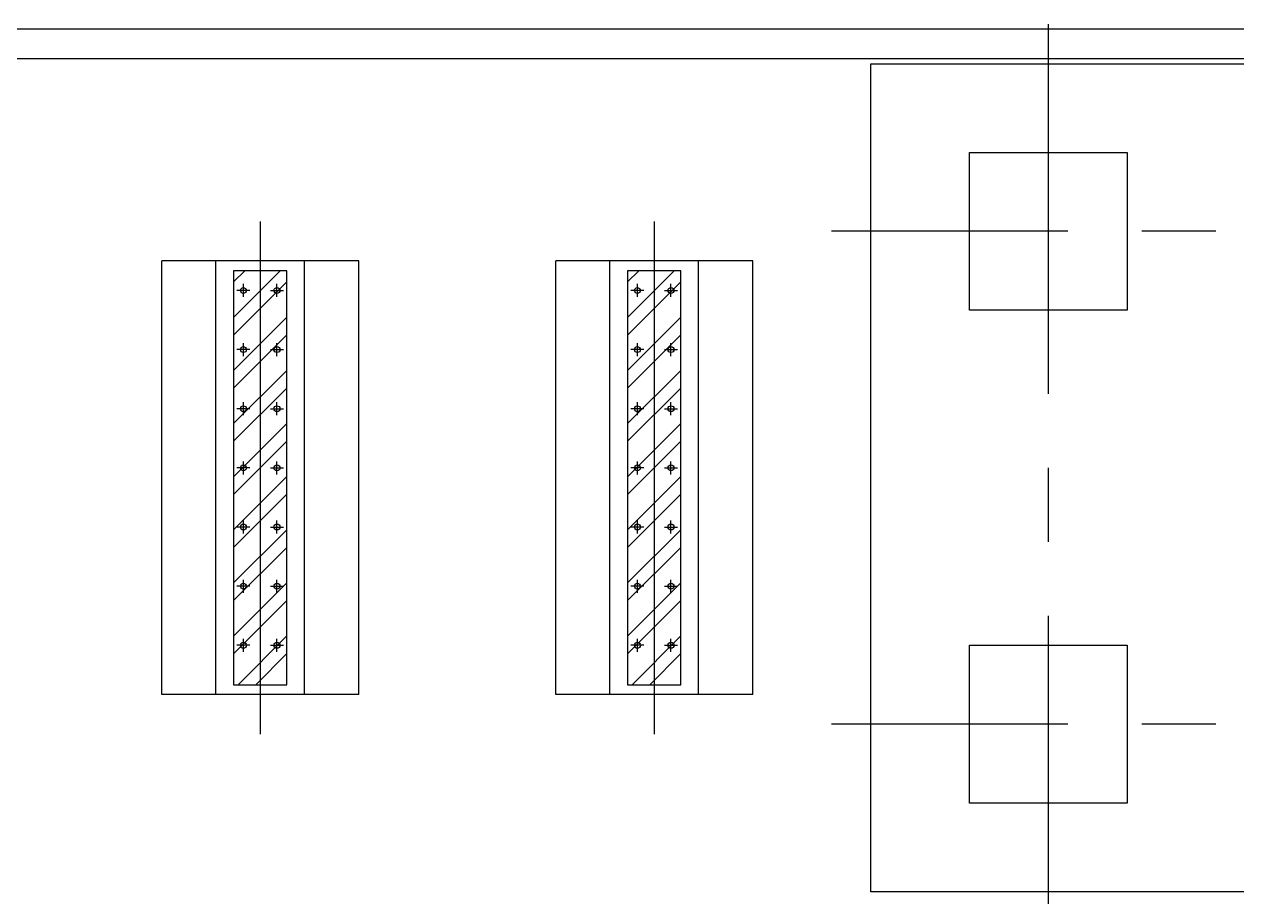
# Model space of a CAD drawing. Header units: millimetres. Extents: x 2448621 to 2484291, y -423869 to -398639.
# Drawn here: x 2480386.9 to 2480571.5, y -400774.6 to -400641.9 of the extents above; entities that cross this region are included whole.
import ezdxf

# ---------------------------------------------------------------- set-up
doc = ezdxf.new("R2010")
doc.units = ezdxf.units.MM
doc.header["$LTSCALE"] = 30
doc.linetypes.add('CENTER', pattern=[2, 1.25, -0.25, 0.25, -0.25])
doc.layers.add('C_CEN', color=1, linetype='CENTER')
doc.layers.add('C_CONC', color=3, linetype='Continuous')
doc.layers.add('DITCH', color=7, linetype='Continuous', lineweight=0)

# ---------------------------------------------------------------- blocks, each defined once
blk = doc.blocks.new('KEY PLAN_NEW')
h = blk.add_hatch()
h.set_pattern_fill('ANSI32', color=253, scale=0.4, angle=180, style=0)
h.set_pattern_definition([(225, (2411.564, 1563.6816), (2.6940768, -2.6940768), []), (225, (2409.768, 1563.6816), (2.6940768, -2.6940768), [])])
h.paths.add_polyline_path([(-2078.68, -1049.94), (-2078.68, -1007.94), (-2084.08, -1007.94), (-2084.08, -1049.94)])
h = blk.add_hatch()
h.set_pattern_fill('ANSI32', color=253, scale=0.4, angle=180, style=0)
h.set_pattern_definition([(225, (2451.564, 1563.6816), (2.6940768, -2.6940768), []), (225, (2449.768, 1563.6816), (2.6940768, -2.6940768), [])])
h.paths.add_polyline_path([(-2038.68, -1049.94), (-2038.68, -1007.94), (-2044.08, -1007.94), (-2044.08, -1049.94)])
at = {"color": 253}
for p, q in [((-2081.38, -1002.94), (-2081.38, -1054.94)), ((-2041.38, -1002.94), (-2041.38, -1054.94)), ((-2091.38, -1050.94), (-2091.38, -1006.94)), ((-2071.38, -1006.94), (-2091.38, -1006.94)), ((-2085.88, -1050.94), (-2085.88, -1006.94)), ((-2076.88, -1050.94), (-2076.88, -1006.94)), ((-2071.38, -1050.94), (-2071.38, -1006.94)), ((-2051.38, -1050.94), (-2051.38, -1006.94)), ((-2031.38, -1006.94), (-2051.38, -1006.94)), ((-2045.88, -1050.94), (-2045.88, -1006.94)), ((-2036.88, -1050.94), (-2036.88, -1006.94)), ((-2031.38, -1050.94), (-2031.38, -1006.94)), ((-2083.08, -1010.6), (-2083.08, -1009.28)), ((-2079.68, -1010.6), (-2079.68, -1009.28)), ((-2043.08, -1010.6), (-2043.08, -1009.28)), ((-2039.68, -1010.6), (-2039.68, -1009.28)), ((-2082.42, -1009.94), (-2083.74, -1009.94)), ((-2080.34, -1009.94), (-2079.02, -1009.94)), ((-2042.42, -1009.94), (-2043.74, -1009.94)), ((-2040.34, -1009.94), (-2039.02, -1009.94)), ((-2083.08, -1016.6), (-2083.08, -1015.28)), ((-2079.68, -1016.6), (-2079.68, -1015.28)), ((-2043.08, -1016.6), (-2043.08, -1015.28)), ((-2039.68, -1016.6), (-2039.68, -1015.28)), ((-2082.42, -1015.94), (-2083.74, -1015.94)), ((-2080.34, -1015.94), (-2079.02, -1015.94)), ((-2042.42, -1015.94), (-2043.74, -1015.94)), ((-2040.34, -1015.94), (-2039.02, -1015.94)), ((-2083.08, -1022.6), (-2083.08, -1021.28)), ((-2079.68, -1022.6), (-2079.68, -1021.28)), ((-2043.08, -1022.6), (-2043.08, -1021.28)), ((-2039.68, -1022.6), (-2039.68, -1021.28)), ((-2082.42, -1021.94), (-2083.74, -1021.94)), ((-2080.34, -1021.94), (-2079.02, -1021.94)), ((-2042.42, -1021.94), (-2043.74, -1021.94)), ((-2040.34, -1021.94), (-2039.02, -1021.94)), ((-2083.08, -1028.6), (-2083.08, -1027.28)), ((-2079.68, -1028.6), (-2079.68, -1027.28)), ((-2043.08, -1028.6), (-2043.08, -1027.28)), ((-2039.68, -1028.6), (-2039.68, -1027.28)), ((-2082.42, -1027.94), (-2083.74, -1027.94)), ((-2080.34, -1027.94), (-2079.02, -1027.94)), ((-2042.42, -1027.94), (-2043.74, -1027.94)), ((-2040.34, -1027.94), (-2039.02, -1027.94)), ((-2082.42, -1033.94), (-2083.74, -1033.94)), ((-2083.08, -1034.6), (-2083.08, -1033.28)), ((-2080.34, -1033.94), (-2079.02, -1033.94)), ((-2079.68, -1034.6), (-2079.68, -1033.28)), ((-2042.42, -1033.94), (-2043.74, -1033.94)), ((-2043.08, -1034.6), (-2043.08, -1033.28)), ((-2040.34, -1033.94), (-2039.02, -1033.94)), ((-2039.68, -1034.6), (-2039.68, -1033.28)), ((-2082.42, -1039.94), (-2083.74, -1039.94)), ((-2083.08, -1040.6), (-2083.08, -1039.28)), ((-2080.34, -1039.94), (-2079.02, -1039.94)), ((-2079.68, -1040.6), (-2079.68, -1039.28)), ((-2042.42, -1039.94), (-2043.74, -1039.94)), ((-2043.08, -1040.6), (-2043.08, -1039.28)), ((-2040.34, -1039.94), (-2039.02, -1039.94)), ((-2039.68, -1040.6), (-2039.68, -1039.28)), ((-2082.42, -1045.94), (-2083.74, -1045.94)), ((-2083.08, -1046.6), (-2083.08, -1045.28)), ((-2080.34, -1045.94), (-2079.02, -1045.94)), ((-2079.68, -1046.6), (-2079.68, -1045.28)), ((-2042.42, -1045.94), (-2043.74, -1045.94)), ((-2043.08, -1046.6), (-2043.08, -1045.28)), ((-2040.34, -1045.94), (-2039.02, -1045.94)), ((-2039.68, -1046.6), (-2039.68, -1045.28)), ((-2071.38, -1050.94), (-2091.38, -1050.94)), ((-2031.38, -1050.94), (-2051.38, -1050.94))]:
    blk.add_line(p, q, dxfattribs=at)
for points in [[(-2078.68, -1049.94), (-2078.68, -1007.94), (-2084.08, -1007.94), (-2084.08, -1049.94)], [(-2038.68, -1049.94), (-2038.68, -1007.94), (-2044.08, -1007.94), (-2044.08, -1049.94)]]:
    blk.add_lwpolyline(points, close=True, dxfattribs=at)
for centre in [(-2083.08, -1009.94), (-2079.68, -1009.94), (-2043.08, -1009.94), (-2039.68, -1009.94), (-2083.08, -1015.94), (-2079.68, -1015.94), (-2043.08, -1015.94), (-2039.68, -1015.94), (-2083.08, -1021.94), (-2079.68, -1021.94), (-2043.08, -1021.94), (-2039.68, -1021.94), (-2083.08, -1027.94), (-2079.68, -1027.94), (-2043.08, -1027.94), (-2039.68, -1027.94), (-2083.08, -1033.94), (-2079.68, -1033.94), (-2043.08, -1033.94), (-2039.68, -1033.94), (-2083.08, -1039.94), (-2079.68, -1039.94), (-2043.08, -1039.94), (-2039.68, -1039.94), (-2083.08, -1045.94), (-2079.68, -1045.94), (-2043.08, -1045.94), (-2039.68, -1045.94)]:
    blk.add_circle(centre, 0.3, dxfattribs=at)
at = {"layer": 'C_CEN', "color": 253}
for p, q in [((-2001.38, -982.94), (-2001.38, -1074.94)), ((-1939.38, -1003.94), (-2023.38, -1003.94)), ((-1939.38, -1053.94), (-2023.38, -1053.94))]:
    blk.add_line(p, q, dxfattribs=at)
at = {"layer": 'C_CONC', "color": 253}
for points in [[(-2019.38, -986.94), (-1943.38, -986.94), (-1943.38, -1070.94), (-2019.38, -1070.94)], [(-2009.38, -1011.94), (-2009.38, -995.94), (-1993.38, -995.94), (-1993.38, -1011.94)], [(-2009.38, -1061.94), (-2009.38, -1045.94), (-1993.38, -1045.94), (-1993.38, -1061.94)]]:
    blk.add_lwpolyline(points, close=True, dxfattribs=at)
at = {"layer": 'DITCH', "color": 253, "lineweight": -3}
for p, q in [((-2885.31, -983.42), (-1730.42, -983.42)), ((-2885.31, -986.42), (-1727.42, -986.42))]:
    blk.add_line(p, q, dxfattribs=at)

msp = doc.modelspace()

# ---------------------------------------------------------------- block references
at = {"xscale": 1.5, "yscale": 1.5, "zscale": 1.5}
msp.add_blockref('KEY PLAN_NEW', (2483544.88, -399167.45), dxfattribs=at)

doc.saveas('drawing.dxf')
